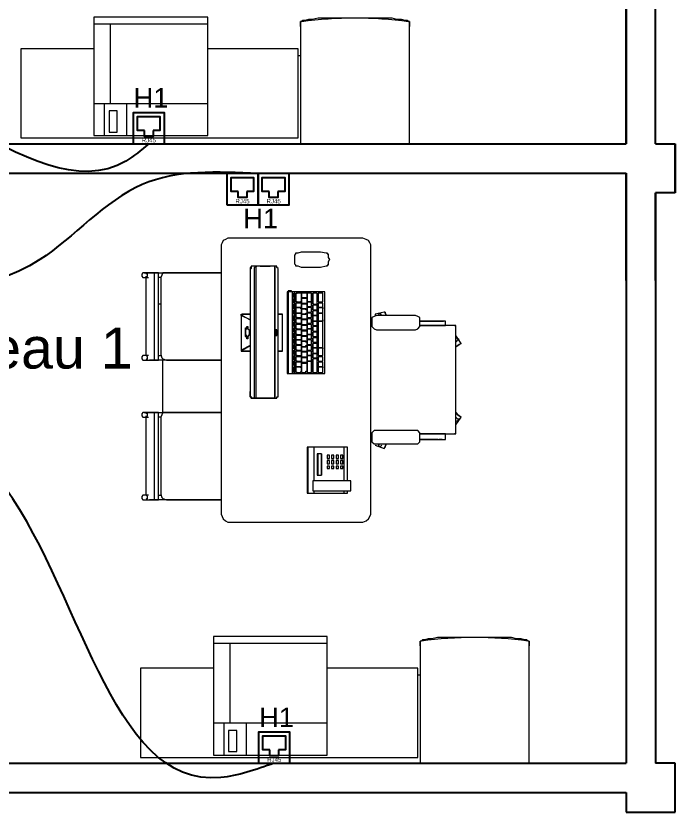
# Model space of a CAD drawing. Header units: metres. Extents: x 131 to 1703, y 190 to 2058.
# Drawn here: x 1483.282 to 1486.655, y 1983.255 to 1987.33 of the extents above; entities that cross this region are included whole.
import ezdxf

# ---------------------------------------------------------------- set-up
doc = ezdxf.new("R2010")
doc.units = ezdxf.units.M
for name, color, linetype in [('Cables RJ45', 7, 'Continuous'), ('Mobilier', 7, 'Continuous'), ('Murs', 7, 'Continuous'), ('Noms Locaux', 7, 'Continuous'), ('Prise RJ45', 7, 'Continuous')]:
    doc.layers.add(name, color=color, linetype=linetype)
doc.styles.get("Standard").update_dxf_attribs({"font": 'arial.ttf'})

# ---------------------------------------------------------------- blocks, each defined once
blk = doc.blocks.new('Table avec ordinateur et telephone')
at = {"layer": 'Mobilier', "lineweight": 9}
for points in [[(1460.1523, 1998.0287), (1460.1506, 1998.0287), (1460.149, 1998.027), (1460.149, 1998.0253), (1460.149, 1998.0237), (1460.149, 1998.022), (1460.1506, 1998.0203), (1460.1523, 1998.0203), (1460.154, 1998.0203), (1460.1556, 1998.022), (1460.1556, 1998.0237), (1460.1556, 1998.0253), (1460.1556, 1998.027), (1460.154, 1998.0287)], [(1460.2756, 1998.0287), (1460.274, 1998.0287), (1460.2723, 1998.027), (1460.2723, 1998.0253), (1460.2723, 1998.0237), (1460.2723, 1998.022), (1460.274, 1998.0203), (1460.2756, 1998.0203), (1460.2773, 1998.0203), (1460.279, 1998.022), (1460.279, 1998.0237), (1460.279, 1998.0253), (1460.279, 1998.027), (1460.2773, 1998.0287)], [(1460.3606, 1998.0287), (1460.359, 1998.0287), (1460.3573, 1998.027), (1460.3573, 1998.0253), (1460.3573, 1998.0237), (1460.3573, 1998.022), (1460.359, 1998.0203), (1460.3606, 1998.0203), (1460.3623, 1998.0203), (1460.364, 1998.022), (1460.364, 1998.0237), (1460.364, 1998.0253), (1460.364, 1998.027), (1460.3623, 1998.0287)], [(1460.484, 1998.0287), (1460.4823, 1998.0287), (1460.4806, 1998.027), (1460.4806, 1998.0253), (1460.4806, 1998.0237), (1460.4806, 1998.022), (1460.4823, 1998.0203), (1460.484, 1998.0203), (1460.4856, 1998.0203), (1460.4873, 1998.022), (1460.4873, 1998.0237), (1460.4873, 1998.0253), (1460.4873, 1998.027), (1460.4856, 1998.0287)], [(1460.2723, 1998.0103), (1460.1573, 1998.0103), (1460.1523, 1998.0103), (1460.1506, 1998.0103), (1460.149, 1998.0103), (1460.149, 1998.0037), (1460.1506, 1998.0037), (1460.1523, 1998.0037), (1460.1573, 1998.0037), (1460.2723, 1998.0037), (1460.2756, 1998.0037), (1460.279, 1998.0037), (1460.279, 1998.0103), (1460.2756, 1998.0103)], [(1460.4806, 1998.0103), (1460.3656, 1998.0103), (1460.3606, 1998.0103), (1460.359, 1998.0103), (1460.3573, 1998.0103), (1460.3573, 1998.0037), (1460.359, 1998.0037), (1460.3606, 1998.0037), (1460.3656, 1998.0037), (1460.4806, 1998.0037), (1460.484, 1998.0037), (1460.4873, 1998.0037), (1460.4873, 1998.0103), (1460.484, 1998.0103)], [(1460.524, 1997.9103), (1460.1306, 1997.9103), (1460.1273, 1997.9103), (1460.124, 1997.9087), (1460.1206, 1997.907), (1460.1173, 1997.9037), (1460.1156, 1997.9003), (1460.1156, 1997.8953), (1460.1156, 1997.702), (1460.1156, 1997.6987), (1460.1173, 1997.6937), (1460.1206, 1997.6904), (1460.124, 1997.6887), (1460.1273, 1997.687), (1460.1306, 1997.687), (1460.524, 1997.687), (1460.529, 1997.687), (1460.5323, 1997.6887), (1460.5356, 1997.6904), (1460.5373, 1997.6937), (1460.539, 1997.6987), (1460.539, 1997.702), (1460.539, 1997.8953), (1460.539, 1997.9003), (1460.5373, 1997.9037), (1460.5356, 1997.907), (1460.5323, 1997.9087), (1460.529, 1997.9103)], [(1460.4073, 1997.872), (1460.4073, 1997.8703), (1460.4056, 1997.8703), (1460.404, 1997.8703), (1460.4023, 1997.8687), (1460.399, 1997.8687), (1460.3973, 1997.8687), (1460.3956, 1997.8687), (1460.3923, 1997.8703), (1460.3906, 1997.8703), (1460.389, 1997.8703), (1460.389, 1997.872), (1460.3906, 1997.872), (1460.3923, 1997.8737), (1460.3956, 1997.8737), (1460.3973, 1997.8737), (1460.399, 1997.8737), (1460.4023, 1997.8737), (1460.404, 1997.8737), (1460.4056, 1997.8737), (1460.4056, 1997.872)], [(1460.424, 1997.8803), (1460.4256, 1997.8803), (1460.4256, 1997.8787), (1460.4256, 1997.877), (1460.4256, 1997.8753), (1460.4256, 1997.8737), (1460.4256, 1997.872), (1460.4256, 1997.867), (1460.4256, 1997.872), (1460.4256, 1997.8737), (1460.4256, 1997.8753), (1460.4256, 1997.877), (1460.4256, 1997.8787), (1460.424, 1997.8787), (1460.4173, 1997.867)], [(1460.3006, 1997.857), (1460.3006, 1997.8303), (1460.4973, 1997.8303), (1460.4973, 1997.857), (1460.4973, 1997.8587), (1460.4956, 1997.8587), (1460.494, 1997.8587), (1460.4923, 1997.8587), (1460.4906, 1997.8587), (1460.3056, 1997.8587), (1460.304, 1997.8587), (1460.3023, 1997.8587), (1460.3006, 1997.8587)], [(1460.3006, 1997.827), (1460.3023, 1997.827), (1460.3023, 1997.8253), (1460.304, 1997.8253), (1460.3056, 1997.8253), (1460.4906, 1997.8253), (1460.4923, 1997.8253), (1460.494, 1997.8253), (1460.4956, 1997.827), (1460.4973, 1997.827), (1460.4973, 1997.8303), (1460.3006, 1997.8303)], [(1460.394, 1997.8287), (1460.3956, 1997.8287), (1460.3973, 1997.8287), (1460.399, 1997.8287), (1460.4006, 1997.8287), (1460.4023, 1997.8287), (1460.4023, 1997.827), (1460.4006, 1997.827), (1460.399, 1997.827), (1460.3973, 1997.827), (1460.3956, 1997.827), (1460.394, 1997.827)], [(1460.3973, 1997.827), (1460.399, 1997.827), (1460.4006, 1997.827), (1460.4023, 1997.827), (1460.4023, 1997.8287), (1460.4006, 1997.8287), (1460.399, 1997.8287), (1460.3973, 1997.8287), (1460.3956, 1997.8287), (1460.394, 1997.8287), (1460.394, 1997.827), (1460.3956, 1997.827)], [(1460.399, 1997.8287), (1460.399, 1997.8303), (1460.4006, 1997.8303), (1460.4006, 1997.8287)], [(1460.4006, 1997.8303), (1460.399, 1997.8303), (1460.399, 1997.8287), (1460.4006, 1997.8287)], [(1460.399, 1997.827), (1460.399, 1997.8287)], [(1460.459, 1997.7554), (1460.459, 1997.807), (1460.459, 1997.8087), (1460.459, 1997.8104), (1460.459, 1997.812), (1460.3373, 1997.812), (1460.3373, 1997.8104), (1460.3373, 1997.8087), (1460.3373, 1997.807), (1460.3373, 1997.7554)], [(1460.339, 1997.8004), (1460.3406, 1997.8004), (1460.3456, 1997.8004), (1460.3473, 1997.8004), (1460.3473, 1997.802), (1460.3456, 1997.802), (1460.3406, 1997.802), (1460.339, 1997.802)], [(1460.339, 1997.792), (1460.3406, 1997.7904), (1460.3456, 1997.7904), (1460.3473, 1997.792), (1460.3473, 1997.797), (1460.3473, 1997.7987), (1460.3456, 1997.7987), (1460.3406, 1997.7987), (1460.339, 1997.7987), (1460.339, 1997.797)], [(1460.3473, 1997.792), (1460.3473, 1997.7904), (1460.354, 1997.7904), (1460.354, 1997.792), (1460.354, 1997.797), (1460.354, 1997.7987), (1460.3473, 1997.7987), (1460.3473, 1997.797)], [(1460.349, 1997.8004), (1460.3556, 1997.8004), (1460.3556, 1997.802), (1460.354, 1997.802), (1460.349, 1997.802)], [(1460.3556, 1997.792), (1460.3556, 1997.7904), (1460.3623, 1997.7904), (1460.3623, 1997.792), (1460.3623, 1997.797), (1460.3623, 1997.7987), (1460.3556, 1997.7987), (1460.3556, 1997.797)], [(1460.3573, 1997.8004), (1460.364, 1997.8004), (1460.364, 1997.802), (1460.3573, 1997.802)], [(1460.364, 1997.792), (1460.364, 1997.7904), (1460.3706, 1997.7904), (1460.3706, 1997.792), (1460.3706, 1997.797), (1460.3706, 1997.7987), (1460.364, 1997.7987), (1460.364, 1997.797)], [(1460.3656, 1997.8004), (1460.3723, 1997.8004), (1460.3723, 1997.802), (1460.3656, 1997.802)], [(1460.3723, 1997.792), (1460.3723, 1997.7904), (1460.379, 1997.7904), (1460.379, 1997.792), (1460.379, 1997.797), (1460.379, 1997.7987), (1460.3723, 1997.7987), (1460.3723, 1997.797)], [(1460.374, 1997.8004), (1460.3806, 1997.8004), (1460.3806, 1997.802), (1460.374, 1997.802)], [(1460.3806, 1997.792), (1460.3806, 1997.7904), (1460.3856, 1997.7904), (1460.3873, 1997.7904), (1460.3873, 1997.792), (1460.3873, 1997.797), (1460.3873, 1997.7987), (1460.3856, 1997.7987), (1460.3806, 1997.7987), (1460.3806, 1997.797)], [(1460.3823, 1997.8004), (1460.389, 1997.8004), (1460.389, 1997.802), (1460.3823, 1997.802)], [(1460.3873, 1997.792), (1460.3873, 1997.7904), (1460.389, 1997.7904), (1460.394, 1997.7904), (1460.394, 1997.792), (1460.394, 1997.797), (1460.394, 1997.7987), (1460.389, 1997.7987), (1460.3873, 1997.7987), (1460.3873, 1997.797)], [(1460.3906, 1997.8004), (1460.3973, 1997.8004), (1460.3973, 1997.802), (1460.3906, 1997.802)], [(1460.3956, 1997.792), (1460.3956, 1997.7904), (1460.4023, 1997.7904), (1460.4023, 1997.792), (1460.4023, 1997.797), (1460.4023, 1997.7987), (1460.3956, 1997.7987), (1460.3956, 1997.797)], [(1460.399, 1997.8004), (1460.4056, 1997.8004), (1460.4056, 1997.802), (1460.399, 1997.802)], [(1460.404, 1997.792), (1460.404, 1997.7904), (1460.4106, 1997.7904), (1460.4106, 1997.792), (1460.4106, 1997.797), (1460.4106, 1997.7987), (1460.404, 1997.7987), (1460.404, 1997.797)], [(1460.4073, 1997.8004), (1460.414, 1997.8004), (1460.414, 1997.802), (1460.4073, 1997.802)], [(1460.4123, 1997.792), (1460.4123, 1997.7904), (1460.419, 1997.7904), (1460.419, 1997.792), (1460.419, 1997.797), (1460.419, 1997.7987), (1460.4123, 1997.7987), (1460.4123, 1997.797)], [(1460.4156, 1997.8004), (1460.4173, 1997.8004), (1460.4223, 1997.8004), (1460.424, 1997.8004), (1460.424, 1997.802), (1460.4223, 1997.802), (1460.4173, 1997.802), (1460.4156, 1997.802)], [(1460.4206, 1997.792), (1460.4206, 1997.7904), (1460.4273, 1997.7904), (1460.4273, 1997.792), (1460.4273, 1997.797), (1460.4273, 1997.7987), (1460.4206, 1997.7987), (1460.4206, 1997.797)], [(1460.4256, 1997.8004), (1460.4323, 1997.8004), (1460.4323, 1997.802), (1460.4306, 1997.802), (1460.4256, 1997.802)], [(1460.4273, 1997.792), (1460.429, 1997.7904), (1460.434, 1997.7904), (1460.4356, 1997.792), (1460.4356, 1997.797), (1460.4356, 1997.7987), (1460.434, 1997.7987), (1460.429, 1997.7987), (1460.4273, 1997.7987), (1460.4273, 1997.797)], [(1460.434, 1997.8004), (1460.4406, 1997.8004), (1460.4406, 1997.802), (1460.434, 1997.802)], [(1460.4356, 1997.792), (1460.4356, 1997.7904), (1460.4423, 1997.7904), (1460.4423, 1997.792), (1460.4423, 1997.797), (1460.4423, 1997.7987), (1460.4356, 1997.7987), (1460.4356, 1997.797)], [(1460.4423, 1997.8004), (1460.449, 1997.8004), (1460.449, 1997.802), (1460.4423, 1997.802)], [(1460.444, 1997.792), (1460.444, 1997.7904), (1460.4573, 1997.7904), (1460.4573, 1997.792), (1460.4573, 1997.797), (1460.4573, 1997.7987), (1460.444, 1997.7987), (1460.444, 1997.797)], [(1460.4506, 1997.8004), (1460.4573, 1997.8004), (1460.4573, 1997.802), (1460.4506, 1997.802)], [(1460.5023, 1997.8004), (1460.504, 1997.8004), (1460.5056, 1997.8004), (1460.5073, 1997.8004), (1460.509, 1997.8004), (1460.5106, 1997.8004), (1460.5123, 1997.8004), (1460.514, 1997.8004), (1460.5156, 1997.7987), (1460.5173, 1997.7987), (1460.5173, 1997.797), (1460.5173, 1997.7954), (1460.519, 1997.7904), (1460.519, 1997.7854), (1460.519, 1997.7787), (1460.519, 1997.7704), (1460.519, 1997.762), (1460.5173, 1997.7537), (1460.5173, 1997.752), (1460.5156, 1997.752), (1460.5156, 1997.7504), (1460.514, 1997.7504), (1460.5106, 1997.7504), (1460.5073, 1997.7487), (1460.504, 1997.7504), (1460.5006, 1997.7504), (1460.499, 1997.7504), (1460.499, 1997.752), (1460.4973, 1997.752), (1460.4973, 1997.7537), (1460.4956, 1997.762), (1460.4956, 1997.7704), (1460.4956, 1997.7787), (1460.4956, 1997.7854), (1460.4956, 1997.7904), (1460.4973, 1997.7954), (1460.4973, 1997.797), (1460.4973, 1997.7987), (1460.499, 1997.7987), (1460.5006, 1997.8004)], [(1460.3523, 1997.7837), (1460.3523, 1997.7887), (1460.3523, 1997.7904), (1460.3406, 1997.7904), (1460.339, 1997.7904), (1460.339, 1997.7887), (1460.339, 1997.7837), (1460.3406, 1997.7837), (1460.3406, 1997.782), (1460.3523, 1997.782)], [(1460.3606, 1997.7837), (1460.3606, 1997.7887), (1460.3606, 1997.7904), (1460.354, 1997.7904), (1460.354, 1997.7887), (1460.354, 1997.7837), (1460.354, 1997.782), (1460.3606, 1997.782)], [(1460.369, 1997.7837), (1460.369, 1997.7887), (1460.369, 1997.7904), (1460.3623, 1997.7904), (1460.3623, 1997.7887), (1460.3623, 1997.7837), (1460.3623, 1997.782), (1460.369, 1997.782)], [(1460.3773, 1997.7837), (1460.3773, 1997.7887), (1460.3773, 1997.7904), (1460.3706, 1997.7904), (1460.3706, 1997.7887), (1460.3706, 1997.7837), (1460.3706, 1997.782), (1460.3773, 1997.782)], [(1460.3856, 1997.7837), (1460.3856, 1997.7887), (1460.3856, 1997.7904), (1460.384, 1997.7904), (1460.379, 1997.7904), (1460.3773, 1997.7904), (1460.3773, 1997.7887), (1460.3773, 1997.7837), (1460.379, 1997.7837), (1460.379, 1997.782), (1460.384, 1997.782), (1460.384, 1997.7837)], [(1460.3923, 1997.7837), (1460.3923, 1997.7887), (1460.3923, 1997.7904), (1460.3873, 1997.7904), (1460.3856, 1997.7904), (1460.3856, 1997.7887), (1460.3856, 1997.7837), (1460.3856, 1997.782), (1460.3923, 1997.782)], [(1460.4006, 1997.7837), (1460.4006, 1997.7887), (1460.4006, 1997.7904), (1460.394, 1997.7904), (1460.394, 1997.7887), (1460.394, 1997.7837), (1460.394, 1997.782), (1460.4006, 1997.782)], [(1460.409, 1997.7837), (1460.409, 1997.7887), (1460.409, 1997.7904), (1460.4023, 1997.7904), (1460.4023, 1997.7887), (1460.4023, 1997.7837), (1460.4023, 1997.782), (1460.409, 1997.782)], [(1460.4173, 1997.7837), (1460.4173, 1997.7887), (1460.4173, 1997.7904), (1460.4106, 1997.7904), (1460.4106, 1997.7887), (1460.4106, 1997.7837), (1460.4106, 1997.782), (1460.4173, 1997.782)], [(1460.4256, 1997.7837), (1460.4256, 1997.7887), (1460.4256, 1997.7904), (1460.419, 1997.7904), (1460.419, 1997.7887), (1460.419, 1997.7837), (1460.419, 1997.782), (1460.4256, 1997.782)], [(1460.434, 1997.7837), (1460.434, 1997.7887), (1460.434, 1997.7904), (1460.4323, 1997.7904), (1460.4273, 1997.7904), (1460.4256, 1997.7904), (1460.4256, 1997.7887), (1460.4256, 1997.7837), (1460.4273, 1997.7837), (1460.4273, 1997.782), (1460.4323, 1997.782), (1460.4323, 1997.7837)], [(1460.4406, 1997.7837), (1460.4406, 1997.7887), (1460.4406, 1997.7904), (1460.434, 1997.7904), (1460.434, 1997.7887), (1460.434, 1997.7837), (1460.434, 1997.782), (1460.4406, 1997.782)], [(1460.449, 1997.7837), (1460.449, 1997.7887), (1460.449, 1997.7904), (1460.4423, 1997.7904), (1460.4423, 1997.7887), (1460.4423, 1997.7837), (1460.4423, 1997.782), (1460.449, 1997.782)], [(1460.4573, 1997.7837), (1460.4573, 1997.7887), (1460.4573, 1997.7904), (1460.4506, 1997.7904), (1460.4506, 1997.7887), (1460.4506, 1997.7837), (1460.4506, 1997.782), (1460.4573, 1997.782)], [(1460.1773, 1997.722), (1460.2273, 1997.722), (1460.2273, 1997.782), (1460.159, 1997.782), (1460.159, 1997.722), (1460.1623, 1997.722), (1460.1623, 1997.717), (1460.1773, 1997.717)], [(1460.3556, 1997.7754), (1460.3556, 1997.782), (1460.3406, 1997.782), (1460.339, 1997.782), (1460.339, 1997.7754), (1460.3406, 1997.7754)], [(1460.359, 1997.767), (1460.359, 1997.7737), (1460.3406, 1997.7737), (1460.339, 1997.7737), (1460.339, 1997.767), (1460.3406, 1997.767)], [(1460.364, 1997.7754), (1460.364, 1997.782), (1460.3623, 1997.782), (1460.3573, 1997.782), (1460.3556, 1997.782), (1460.3556, 1997.7804), (1460.3556, 1997.7754), (1460.3573, 1997.7754), (1460.3623, 1997.7754)], [(1460.3673, 1997.767), (1460.3673, 1997.7737), (1460.3606, 1997.7737), (1460.3606, 1997.772), (1460.3606, 1997.767)], [(1460.3706, 1997.7754), (1460.3706, 1997.782), (1460.364, 1997.782), (1460.364, 1997.7804), (1460.364, 1997.7754)], [(1460.3756, 1997.767), (1460.3756, 1997.7737), (1460.374, 1997.7737), (1460.369, 1997.7737), (1460.3673, 1997.7737), (1460.3673, 1997.772), (1460.3673, 1997.767), (1460.369, 1997.767), (1460.374, 1997.767)], [(1460.379, 1997.7754), (1460.379, 1997.782), (1460.3723, 1997.782), (1460.3723, 1997.7804), (1460.3723, 1997.7754)], [(1460.3823, 1997.767), (1460.3823, 1997.7737), (1460.3773, 1997.7737), (1460.3756, 1997.7737), (1460.3756, 1997.772), (1460.3756, 1997.767)], [(1460.3873, 1997.7754), (1460.3873, 1997.782), (1460.3806, 1997.782), (1460.3806, 1997.7804), (1460.3806, 1997.7754)], [(1460.3906, 1997.767), (1460.3906, 1997.7737), (1460.384, 1997.7737), (1460.384, 1997.772), (1460.384, 1997.767)], [(1460.3956, 1997.7754), (1460.3956, 1997.782), (1460.389, 1997.782), (1460.389, 1997.7804), (1460.389, 1997.7754)], [(1460.399, 1997.767), (1460.399, 1997.7737), (1460.3923, 1997.7737), (1460.3923, 1997.772), (1460.3923, 1997.767)], [(1460.404, 1997.7754), (1460.404, 1997.782), (1460.4023, 1997.782), (1460.3973, 1997.782), (1460.3956, 1997.782), (1460.3956, 1997.7804), (1460.3956, 1997.7754), (1460.3973, 1997.7754), (1460.4023, 1997.7754)], [(1460.4073, 1997.767), (1460.4073, 1997.7737), (1460.4006, 1997.7737), (1460.4006, 1997.772), (1460.4006, 1997.767)], [(1460.4106, 1997.7754), (1460.4106, 1997.782), (1460.4056, 1997.782), (1460.404, 1997.782), (1460.404, 1997.7804), (1460.404, 1997.7754)], [(1460.4156, 1997.767), (1460.4156, 1997.7737), (1460.409, 1997.7737), (1460.409, 1997.772), (1460.409, 1997.767)], [(1460.419, 1997.7754), (1460.419, 1997.782), (1460.4123, 1997.782), (1460.4123, 1997.7804), (1460.4123, 1997.7754)], [(1460.424, 1997.767), (1460.424, 1997.7737), (1460.4223, 1997.7737), (1460.4173, 1997.7737), (1460.4156, 1997.7737), (1460.4156, 1997.772), (1460.4156, 1997.767), (1460.4173, 1997.767), (1460.4223, 1997.767)], [(1460.4273, 1997.7754), (1460.4273, 1997.782), (1460.4206, 1997.782), (1460.4206, 1997.7804), (1460.4206, 1997.7754)], [(1460.4306, 1997.767), (1460.4306, 1997.7737), (1460.424, 1997.7737), (1460.424, 1997.772), (1460.424, 1997.767)], [(1460.4356, 1997.7754), (1460.4356, 1997.782), (1460.429, 1997.782), (1460.429, 1997.7804), (1460.429, 1997.7754)], [(1460.439, 1997.767), (1460.439, 1997.7737), (1460.4323, 1997.7737), (1460.4323, 1997.772), (1460.4323, 1997.767)], [(1460.444, 1997.7754), (1460.444, 1997.782), (1460.4373, 1997.782), (1460.4373, 1997.7804), (1460.4373, 1997.7754)], [(1460.4573, 1997.767), (1460.4573, 1997.7737), (1460.4406, 1997.7737), (1460.4406, 1997.772), (1460.4406, 1997.767)], [(1460.4573, 1997.7754), (1460.4573, 1997.782), (1460.4456, 1997.782), (1460.444, 1997.782), (1460.444, 1997.7804), (1460.444, 1997.7754), (1460.4456, 1997.7754)], [(1460.2173, 1997.767), (1460.1856, 1997.767), (1460.1856, 1997.7604), (1460.2173, 1997.7604)], [(1460.339, 1997.7587), (1460.3406, 1997.7587), (1460.3456, 1997.7587), (1460.3473, 1997.7587), (1460.3473, 1997.7637), (1460.3473, 1997.7654), (1460.3456, 1997.7654), (1460.3406, 1997.7654), (1460.339, 1997.7654), (1460.339, 1997.7637)], [(1460.3473, 1997.7587), (1460.354, 1997.7587), (1460.354, 1997.7637), (1460.354, 1997.7654), (1460.3473, 1997.7654), (1460.3473, 1997.7637)], [(1460.3556, 1997.7587), (1460.3623, 1997.7587), (1460.3623, 1997.7637), (1460.3623, 1997.7654), (1460.3556, 1997.7654), (1460.3556, 1997.7637)], [(1460.364, 1997.7587), (1460.374, 1997.7587), (1460.3756, 1997.7587), (1460.3756, 1997.7637), (1460.3756, 1997.7654), (1460.374, 1997.7654), (1460.364, 1997.7654), (1460.364, 1997.7637)], [(1460.3756, 1997.7587), (1460.4156, 1997.7587), (1460.4156, 1997.7637), (1460.4156, 1997.7654), (1460.3756, 1997.7654), (1460.3756, 1997.7637)], [(1460.4156, 1997.7587), (1460.4173, 1997.7587), (1460.4273, 1997.7587), (1460.4273, 1997.7637), (1460.4273, 1997.7654), (1460.4173, 1997.7654), (1460.4156, 1997.7654), (1460.4156, 1997.7637)], [(1460.4273, 1997.7587), (1460.429, 1997.7587), (1460.434, 1997.7587), (1460.4356, 1997.7587), (1460.4356, 1997.7637), (1460.4356, 1997.7654), (1460.434, 1997.7654), (1460.429, 1997.7654), (1460.4273, 1997.7654), (1460.4273, 1997.7637)], [(1460.4356, 1997.7587), (1460.4423, 1997.7587), (1460.4423, 1997.7637), (1460.4423, 1997.7654), (1460.4356, 1997.7654), (1460.4356, 1997.7637)], [(1460.444, 1997.7587), (1460.4573, 1997.7587), (1460.4573, 1997.7637), (1460.4573, 1997.7654), (1460.444, 1997.7654), (1460.444, 1997.7637)], [(1460.199, 1997.752), (1460.1956, 1997.752), (1460.1956, 1997.7487), (1460.199, 1997.7487)], [(1460.2073, 1997.752), (1460.2023, 1997.752), (1460.2023, 1997.7487), (1460.2073, 1997.7487)], [(1460.2156, 1997.752), (1460.2106, 1997.752), (1460.2106, 1997.7487), (1460.2156, 1997.7487)], [(1460.199, 1997.7454), (1460.1956, 1997.7454), (1460.1956, 1997.742), (1460.199, 1997.742)], [(1460.199, 1997.7387), (1460.1956, 1997.7387), (1460.1956, 1997.7354), (1460.199, 1997.7354)], [(1460.2073, 1997.7454), (1460.2023, 1997.7454), (1460.2023, 1997.742), (1460.2073, 1997.742)], [(1460.2073, 1997.7387), (1460.2023, 1997.7387), (1460.2023, 1997.7354), (1460.2073, 1997.7354)], [(1460.2156, 1997.7454), (1460.2106, 1997.7454), (1460.2106, 1997.742), (1460.2156, 1997.742)], [(1460.2156, 1997.7387), (1460.2106, 1997.7387), (1460.2106, 1997.7354), (1460.2156, 1997.7354)], [(1460.199, 1997.732), (1460.1956, 1997.732), (1460.1956, 1997.7287), (1460.199, 1997.7287)], [(1460.2073, 1997.732), (1460.2023, 1997.732), (1460.2023, 1997.7287), (1460.2073, 1997.7287)], [(1460.2156, 1997.732), (1460.2106, 1997.732), (1460.2106, 1997.7287), (1460.2156, 1997.7287)], [(1460.2456, 1997.6137), (1460.249, 1997.6137), (1460.2523, 1997.617), (1460.2523, 1997.6204), (1460.2523, 1997.6787), (1460.2523, 1997.682), (1460.249, 1997.6854), (1460.2456, 1997.6854), (1460.239, 1997.6854), (1460.2356, 1997.6854), (1460.2323, 1997.682), (1460.2323, 1997.6787), (1460.2323, 1997.6204), (1460.2323, 1997.617), (1460.2356, 1997.6137), (1460.239, 1997.6137)], [(1460.4156, 1997.6137), (1460.4206, 1997.6137), (1460.4223, 1997.617), (1460.424, 1997.6204), (1460.424, 1997.6787), (1460.4223, 1997.682), (1460.4206, 1997.6854), (1460.4156, 1997.6854), (1460.4106, 1997.6854), (1460.4073, 1997.6854), (1460.404, 1997.682), (1460.4023, 1997.6787), (1460.4023, 1997.6204), (1460.404, 1997.617), (1460.4073, 1997.6137), (1460.4106, 1997.6137)], [(1460.279, 1997.5604), (1460.2756, 1997.557), (1460.274, 1997.5554), (1460.2723, 1997.552), (1460.274, 1997.5554), (1460.2756, 1997.557)], [(1460.3773, 1997.5604), (1460.379, 1997.557), (1460.3806, 1997.5554), (1460.3823, 1997.552), (1460.3806, 1997.5554), (1460.379, 1997.557)]]:
    blk.add_lwpolyline(points, close=True, dxfattribs=at)
for points in [[(1460.279, 1998.0253), (1460.279, 1998.0153), (1460.279, 1998.0137), (1460.279, 1998.0087), (1460.279, 1998.0003), (1460.279, 1997.9103), (1460.279, 1997.992), (1460.279, 1997.997), (1460.2756, 1997.9987), (1460.2723, 1998.0003), (1460.1573, 1998.0003), (1460.1523, 1997.9987), (1460.1506, 1997.997), (1460.149, 1997.992), (1460.149, 1997.9103), (1460.149, 1998.0003), (1460.149, 1998.007), (1460.149, 1998.0137), (1460.149, 1998.0153)], [(1460.149, 1998.0253), (1460.149, 1998.0153), (1460.149, 1998.017)], [(1460.1556, 1998.0187), (1460.1556, 1998.0253)], [(1460.2723, 1998.0253), (1460.2723, 1998.0187)], [(1460.4873, 1998.0253), (1460.4873, 1998.0153), (1460.4873, 1998.0137), (1460.4873, 1998.0087), (1460.4873, 1998.0003), (1460.4873, 1997.9103), (1460.4873, 1997.992), (1460.4873, 1997.997), (1460.484, 1997.9987), (1460.4806, 1998.0003), (1460.3656, 1998.0003), (1460.3606, 1997.9987), (1460.359, 1997.997), (1460.3573, 1997.992), (1460.3573, 1997.9103), (1460.3573, 1998.0003), (1460.3573, 1998.007), (1460.3573, 1998.0137), (1460.3573, 1998.0153)], [(1460.3573, 1998.0253), (1460.3573, 1998.0153), (1460.3573, 1998.017)], [(1460.364, 1998.0187), (1460.364, 1998.0253)], [(1460.4806, 1998.0253), (1460.4806, 1998.0187)], [(1460.1506, 1998.022), (1460.149, 1998.0203), (1460.149, 1998.0103)], [(1460.1556, 1998.022), (1460.1573, 1998.022), (1460.2723, 1998.022), (1460.274, 1998.022)], [(1460.279, 1998.0103), (1460.279, 1998.0203), (1460.279, 1998.022), (1460.2773, 1998.022)], [(1460.279, 1998.0153), (1460.279, 1998.0153)], [(1460.359, 1998.022), (1460.3573, 1998.0203), (1460.3573, 1998.0103)], [(1460.364, 1998.022), (1460.3656, 1998.022), (1460.4806, 1998.022), (1460.4823, 1998.022)], [(1460.4873, 1998.0103), (1460.4873, 1998.0203), (1460.4873, 1998.022), (1460.4856, 1998.022)], [(1460.4873, 1998.0153), (1460.4873, 1998.0153)], [(1460.1556, 1998.0037), (1460.1556, 1998.0003)], [(1460.2723, 1998.0003), (1460.2723, 1998.0037)], [(1460.364, 1998.0037), (1460.364, 1998.0003)], [(1460.4806, 1998.0003), (1460.4806, 1998.0037)], [(1460.4256, 1997.8803), (1460.3723, 1997.8803), (1460.3706, 1997.8803), (1460.3706, 1997.8787), (1460.3706, 1997.877), (1460.3706, 1997.8753), (1460.3706, 1997.8737), (1460.3706, 1997.872), (1460.3706, 1997.867), (1460.3706, 1997.872), (1460.3706, 1997.8737), (1460.3706, 1997.8753), (1460.3706, 1997.877), (1460.3706, 1997.8787), (1460.3723, 1997.8787), (1460.379, 1997.867), (1460.3723, 1997.8803)], [(1460.4073, 1997.872), (1460.4056, 1997.872), (1460.404, 1997.872), (1460.4023, 1997.8737), (1460.399, 1997.8737), (1460.3973, 1997.8737), (1460.3956, 1997.8737), (1460.3923, 1997.872), (1460.3906, 1997.872), (1460.389, 1997.872)], [(1460.3006, 1997.8353), (1460.3006, 1997.8653), (1460.3023, 1997.8653), (1460.304, 1997.867), (1460.3056, 1997.867), (1460.304, 1997.867), (1460.3023, 1997.8653), (1460.3006, 1997.8653), (1460.3006, 1997.8587), (1460.3006, 1997.8603), (1460.3023, 1997.8603), (1460.304, 1997.8603), (1460.3056, 1997.8603), (1460.4906, 1997.8603), (1460.4923, 1997.8603), (1460.494, 1997.8603), (1460.4956, 1997.8603), (1460.4973, 1997.8587), (1460.4973, 1997.857)], [(1460.4973, 1997.8353), (1460.4973, 1997.8653), (1460.4956, 1997.8653), (1460.494, 1997.8653), (1460.4923, 1997.867), (1460.4906, 1997.867), (1460.3056, 1997.867), (1460.304, 1997.867), (1460.3023, 1997.867), (1460.3006, 1997.8653)], [(1460.3006, 1997.8587), (1460.3006, 1997.8603), (1460.3023, 1997.8603), (1460.304, 1997.8603), (1460.3056, 1997.8603), (1460.4906, 1997.8603), (1460.4923, 1997.8603), (1460.494, 1997.8603), (1460.4956, 1997.8603), (1460.4973, 1997.8587)], [(1460.3006, 1997.8303), (1460.3006, 1997.832), (1460.3006, 1997.8587), (1460.3006, 1997.857)], [(1460.3023, 1997.867), (1460.309, 1997.867), (1460.3106, 1997.867)], [(1460.4973, 1997.8303), (1460.4973, 1997.832), (1460.4973, 1997.8587), (1460.4973, 1997.8653), (1460.4956, 1997.8653), (1460.494, 1997.8653), (1460.4923, 1997.867), (1460.4906, 1997.867), (1460.3056, 1997.867)], [(1460.4956, 1997.867), (1460.4873, 1997.867), (1460.309, 1997.867)], [(1460.4973, 1997.8653), (1460.4956, 1997.8653), (1460.4956, 1997.867), (1460.494, 1997.867), (1460.4923, 1997.867), (1460.4906, 1997.867)], [(1460.4973, 1997.852), (1460.4973, 1997.8387), (1460.4973, 1997.837)], [(1460.3706, 1997.8187), (1460.3706, 1997.8253), (1460.3706, 1997.8187), (1460.4256, 1997.8187), (1460.4256, 1997.8253), (1460.4256, 1997.8187)], [(1460.394, 1997.8303), (1460.394, 1997.8287), (1460.3956, 1997.8287), (1460.3973, 1997.8287), (1460.399, 1997.8287), (1460.4006, 1997.8287), (1460.399, 1997.8287), (1460.3973, 1997.8287), (1460.3956, 1997.8287), (1460.394, 1997.8287)], [(1460.4023, 1997.8287), (1460.4023, 1997.8303)], [(1460.459, 1997.8054), (1460.4606, 1997.8054), (1460.4606, 1997.807), (1460.4606, 1997.8087), (1460.4606, 1997.8104), (1460.3373, 1997.8104), (1460.3373, 1997.8087), (1460.3373, 1997.807), (1460.3373, 1997.8054)], [(1460.3706, 1997.8187), (1460.3706, 1997.8187)], [(1460.4256, 1997.8187), (1460.4256, 1997.8187)], [(1460.3373, 1997.8037), (1460.459, 1997.8037)], [(1460.339, 1997.802), (1460.3406, 1997.802), (1460.3456, 1997.802), (1460.3473, 1997.802)], [(1460.3406, 1997.8004), (1460.339, 1997.8004)], [(1460.339, 1997.797), (1460.339, 1997.7987), (1460.3406, 1997.7987), (1460.3456, 1997.7987), (1460.3473, 1997.7987)], [(1460.3456, 1997.802), (1460.3456, 1997.802)], [(1460.3473, 1997.8004), (1460.3456, 1997.8004)], [(1460.3456, 1997.7987), (1460.3456, 1997.7987)], [(1460.3473, 1997.802), (1460.3473, 1997.802)], [(1460.3473, 1997.797), (1460.3473, 1997.7987), (1460.354, 1997.7987)], [(1460.349, 1997.802), (1460.354, 1997.802), (1460.3556, 1997.802)], [(1460.349, 1997.8004), (1460.349, 1997.8004)], [(1460.354, 1997.802), (1460.354, 1997.802)], [(1460.354, 1997.7987), (1460.354, 1997.7987)], [(1460.3556, 1997.802), (1460.3556, 1997.802)], [(1460.3556, 1997.8004), (1460.3556, 1997.8004)], [(1460.3556, 1997.797), (1460.3556, 1997.7987), (1460.3623, 1997.7987)], [(1460.3573, 1997.802), (1460.364, 1997.802)], [(1460.3573, 1997.8004), (1460.3573, 1997.8004)], [(1460.3623, 1997.7987), (1460.3623, 1997.7987)], [(1460.364, 1997.802), (1460.364, 1997.802)], [(1460.364, 1997.8004), (1460.364, 1997.8004)], [(1460.364, 1997.797), (1460.364, 1997.7987), (1460.3706, 1997.7987)], [(1460.3656, 1997.802), (1460.3723, 1997.802)], [(1460.3656, 1997.8004), (1460.3656, 1997.8004)], [(1460.3706, 1997.7987), (1460.3706, 1997.7987)], [(1460.3723, 1997.802), (1460.3723, 1997.802)], [(1460.3723, 1997.8004), (1460.3723, 1997.8004)], [(1460.3723, 1997.797), (1460.3723, 1997.7987), (1460.379, 1997.7987)], [(1460.374, 1997.802), (1460.3806, 1997.802)], [(1460.374, 1997.8004), (1460.374, 1997.8004)], [(1460.379, 1997.7987), (1460.379, 1997.7987)], [(1460.3806, 1997.802), (1460.3806, 1997.802)], [(1460.3806, 1997.8004), (1460.3806, 1997.8004)], [(1460.3806, 1997.797), (1460.3806, 1997.7987), (1460.3856, 1997.7987), (1460.3873, 1997.7987)], [(1460.3823, 1997.802), (1460.389, 1997.802)], [(1460.3823, 1997.8004), (1460.3823, 1997.8004)], [(1460.3856, 1997.7987), (1460.3856, 1997.7987)], [(1460.3873, 1997.797), (1460.3873, 1997.7987), (1460.389, 1997.7987), (1460.394, 1997.7987)], [(1460.389, 1997.802), (1460.389, 1997.802)], [(1460.389, 1997.8004), (1460.389, 1997.8004)], [(1460.3906, 1997.802), (1460.3973, 1997.802)], [(1460.3906, 1997.8004), (1460.3906, 1997.8004)], [(1460.394, 1997.7987), (1460.394, 1997.7987)], [(1460.3956, 1997.797), (1460.3956, 1997.7987), (1460.4023, 1997.7987)], [(1460.3973, 1997.802), (1460.3973, 1997.802)], [(1460.3973, 1997.8004), (1460.3973, 1997.8004)], [(1460.399, 1997.802), (1460.4056, 1997.802)], [(1460.399, 1997.8004), (1460.399, 1997.8004)], [(1460.4023, 1997.7987), (1460.4023, 1997.7987)], [(1460.404, 1997.797), (1460.404, 1997.7987), (1460.4106, 1997.7987)], [(1460.4056, 1997.802), (1460.4056, 1997.802)], [(1460.4056, 1997.8004), (1460.4056, 1997.8004)], [(1460.4073, 1997.802), (1460.414, 1997.802)], [(1460.4073, 1997.8004), (1460.4073, 1997.8004)], [(1460.4106, 1997.7987), (1460.4106, 1997.7987)], [(1460.4123, 1997.797), (1460.4123, 1997.7987), (1460.419, 1997.7987)], [(1460.414, 1997.802), (1460.414, 1997.802)], [(1460.414, 1997.8004), (1460.414, 1997.8004)], [(1460.4156, 1997.802), (1460.4173, 1997.802), (1460.4223, 1997.802), (1460.424, 1997.802)], [(1460.4173, 1997.8004), (1460.4156, 1997.8004)], [(1460.419, 1997.7987), (1460.419, 1997.7987)], [(1460.4206, 1997.797), (1460.4206, 1997.7987), (1460.4273, 1997.7987)], [(1460.4223, 1997.802), (1460.4223, 1997.802)], [(1460.424, 1997.8004), (1460.4223, 1997.8004)], [(1460.424, 1997.802), (1460.424, 1997.802)], [(1460.4256, 1997.802), (1460.4306, 1997.802), (1460.4323, 1997.802)], [(1460.4256, 1997.8004), (1460.4256, 1997.8004)], [(1460.4273, 1997.797), (1460.4273, 1997.7987), (1460.429, 1997.7987), (1460.434, 1997.7987), (1460.4356, 1997.7987)], [(1460.4273, 1997.7987), (1460.4273, 1997.7987)], [(1460.4306, 1997.802), (1460.4306, 1997.802)], [(1460.4323, 1997.802), (1460.4323, 1997.802)], [(1460.4323, 1997.8004), (1460.4323, 1997.8004)], [(1460.434, 1997.802), (1460.4406, 1997.802)], [(1460.434, 1997.8004), (1460.434, 1997.8004)], [(1460.434, 1997.7987), (1460.434, 1997.7987)], [(1460.4356, 1997.797), (1460.4356, 1997.7987), (1460.4423, 1997.7987)], [(1460.4406, 1997.802), (1460.4406, 1997.802)], [(1460.4406, 1997.8004), (1460.4406, 1997.8004)], [(1460.4423, 1997.802), (1460.449, 1997.802)], [(1460.4423, 1997.8004), (1460.4423, 1997.8004)], [(1460.4423, 1997.7987), (1460.4423, 1997.7987)], [(1460.444, 1997.797), (1460.444, 1997.7987), (1460.4573, 1997.7987), (1460.4573, 1997.797)], [(1460.449, 1997.802), (1460.449, 1997.802)], [(1460.449, 1997.8004), (1460.449, 1997.8004)], [(1460.4506, 1997.802), (1460.4573, 1997.802)], [(1460.4506, 1997.8004), (1460.4506, 1997.8004)], [(1460.4573, 1997.802), (1460.4573, 1997.802)], [(1460.4573, 1997.8004), (1460.4573, 1997.8004)], [(1460.339, 1997.7904), (1460.3406, 1997.7904), (1460.3523, 1997.7904)], [(1460.3473, 1997.792), (1460.3456, 1997.792)], [(1460.354, 1997.792), (1460.354, 1997.792)], [(1460.354, 1997.7904), (1460.3606, 1997.7904)], [(1460.354, 1997.7904), (1460.354, 1997.7904)], [(1460.3623, 1997.792), (1460.3623, 1997.792)], [(1460.3623, 1997.7904), (1460.369, 1997.7904)], [(1460.3623, 1997.7904), (1460.3623, 1997.7904)], [(1460.3706, 1997.792), (1460.3706, 1997.792)], [(1460.3706, 1997.7904), (1460.3773, 1997.7904)], [(1460.3706, 1997.7904), (1460.3706, 1997.7904)], [(1460.379, 1997.792), (1460.379, 1997.792)], [(1460.379, 1997.7904), (1460.384, 1997.7904), (1460.3856, 1997.7904), (1460.3873, 1997.7904), (1460.3923, 1997.7904)], [(1460.379, 1997.7904), (1460.379, 1997.7904)], [(1460.3873, 1997.792), (1460.3873, 1997.792)], [(1460.3873, 1997.7904), (1460.3873, 1997.7904)], [(1460.394, 1997.792), (1460.394, 1997.792)], [(1460.394, 1997.7904), (1460.4006, 1997.7904)], [(1460.394, 1997.7904), (1460.394, 1997.7904)], [(1460.4023, 1997.792), (1460.4023, 1997.792)], [(1460.4023, 1997.7904), (1460.409, 1997.7904)], [(1460.4023, 1997.7904), (1460.4023, 1997.7904)], [(1460.4106, 1997.792), (1460.4106, 1997.792)], [(1460.4106, 1997.7904), (1460.4173, 1997.7904)], [(1460.4106, 1997.7904), (1460.4106, 1997.7904)], [(1460.419, 1997.792), (1460.419, 1997.792)], [(1460.419, 1997.7904), (1460.4256, 1997.7904), (1460.4273, 1997.7904), (1460.4323, 1997.7904), (1460.434, 1997.7904), (1460.4406, 1997.7904)], [(1460.419, 1997.7904), (1460.419, 1997.7904)], [(1460.4273, 1997.792), (1460.4273, 1997.792)], [(1460.4273, 1997.7904), (1460.4273, 1997.7904)], [(1460.4356, 1997.792), (1460.434, 1997.792)], [(1460.434, 1997.7904), (1460.434, 1997.7904)], [(1460.4423, 1997.792), (1460.4423, 1997.792)], [(1460.4423, 1997.7904), (1460.449, 1997.7904)], [(1460.4423, 1997.7904), (1460.4423, 1997.7904)], [(1460.444, 1997.7904), (1460.444, 1997.792)], [(1460.4506, 1997.7904), (1460.4573, 1997.7904), (1460.4573, 1997.792)], [(1460.4506, 1997.7904), (1460.4506, 1997.7904)], [(1460.159, 1997.7804), (1460.2273, 1997.7804)], [(1460.1773, 1997.722), (1460.1773, 1997.7737), (1460.1623, 1997.7737), (1460.1623, 1997.722)], [(1460.3406, 1997.7837), (1460.339, 1997.7837)], [(1460.339, 1997.782), (1460.3406, 1997.782), (1460.3556, 1997.782), (1460.3573, 1997.782), (1460.3623, 1997.782), (1460.364, 1997.782), (1460.3706, 1997.782)], [(1460.3406, 1997.7754), (1460.339, 1997.7754)], [(1460.339, 1997.7737), (1460.3406, 1997.7737), (1460.359, 1997.7737)], [(1460.354, 1997.7837), (1460.354, 1997.7837)], [(1460.3556, 1997.7754), (1460.3556, 1997.7754)], [(1460.3573, 1997.782), (1460.3573, 1997.782)], [(1460.3606, 1997.7737), (1460.3673, 1997.7737)], [(1460.3606, 1997.7737), (1460.3606, 1997.7737)], [(1460.3623, 1997.7837), (1460.3623, 1997.7837)], [(1460.364, 1997.782), (1460.364, 1997.782)], [(1460.364, 1997.7754), (1460.364, 1997.7754)], [(1460.369, 1997.7737), (1460.374, 1997.7737), (1460.3756, 1997.7737), (1460.3773, 1997.7737), (1460.3823, 1997.7737)], [(1460.369, 1997.7737), (1460.369, 1997.7737)], [(1460.3706, 1997.7837), (1460.3706, 1997.7837)], [(1460.3723, 1997.782), (1460.379, 1997.782)], [(1460.3723, 1997.782), (1460.3723, 1997.782)], [(1460.3723, 1997.7754), (1460.3723, 1997.7754)], [(1460.379, 1997.7837), (1460.3773, 1997.7837)], [(1460.3773, 1997.7737), (1460.3773, 1997.7737)], [(1460.3806, 1997.782), (1460.3873, 1997.782)], [(1460.3806, 1997.782), (1460.3806, 1997.782)], [(1460.3806, 1997.7754), (1460.3806, 1997.7754)], [(1460.384, 1997.7737), (1460.3906, 1997.7737)], [(1460.384, 1997.7737), (1460.384, 1997.7737)], [(1460.3856, 1997.7837), (1460.3856, 1997.7837)], [(1460.389, 1997.782), (1460.3956, 1997.782)], [(1460.389, 1997.782), (1460.389, 1997.782)], [(1460.389, 1997.7754), (1460.389, 1997.7754)], [(1460.3923, 1997.7737), (1460.399, 1997.7737)], [(1460.3923, 1997.7737), (1460.3923, 1997.7737)], [(1460.394, 1997.7837), (1460.394, 1997.7837)], [(1460.3973, 1997.7754), (1460.3956, 1997.7754)], [(1460.3973, 1997.782), (1460.4023, 1997.782), (1460.404, 1997.782), (1460.4056, 1997.782), (1460.4106, 1997.782)], [(1460.3973, 1997.782), (1460.3973, 1997.782)], [(1460.4006, 1997.7737), (1460.4073, 1997.7737)], [(1460.4006, 1997.7737), (1460.4006, 1997.7737)], [(1460.4023, 1997.7837), (1460.4023, 1997.7837)], [(1460.404, 1997.7754), (1460.404, 1997.7754)], [(1460.4056, 1997.782), (1460.4056, 1997.782)], [(1460.409, 1997.7737), (1460.4156, 1997.7737), (1460.4173, 1997.7737), (1460.4223, 1997.7737), (1460.424, 1997.7737), (1460.4306, 1997.7737)], [(1460.409, 1997.7737), (1460.409, 1997.7737)], [(1460.4106, 1997.7837), (1460.4106, 1997.7837)], [(1460.4123, 1997.782), (1460.419, 1997.782)], [(1460.4123, 1997.782), (1460.4123, 1997.782)], [(1460.4123, 1997.7754), (1460.4123, 1997.7754)], [(1460.4173, 1997.7737), (1460.4173, 1997.7737)], [(1460.419, 1997.7837), (1460.419, 1997.7837)], [(1460.4206, 1997.782), (1460.4273, 1997.782)], [(1460.4206, 1997.782), (1460.4206, 1997.782)], [(1460.4206, 1997.7754), (1460.4206, 1997.7754)], [(1460.424, 1997.7737), (1460.424, 1997.7737)], [(1460.4273, 1997.7837), (1460.4256, 1997.7837)], [(1460.429, 1997.782), (1460.4356, 1997.782)], [(1460.429, 1997.782), (1460.429, 1997.782)], [(1460.429, 1997.7754), (1460.429, 1997.7754)], [(1460.4323, 1997.7737), (1460.439, 1997.7737)], [(1460.4323, 1997.7737), (1460.4323, 1997.7737)], [(1460.434, 1997.7837), (1460.434, 1997.7837)], [(1460.4373, 1997.782), (1460.444, 1997.782), (1460.4456, 1997.782), (1460.4573, 1997.782)], [(1460.4373, 1997.782), (1460.4373, 1997.782)], [(1460.4373, 1997.7754), (1460.4373, 1997.7754)], [(1460.4406, 1997.772), (1460.4406, 1997.7737), (1460.4573, 1997.7737)], [(1460.4423, 1997.7837), (1460.4423, 1997.7837)], [(1460.444, 1997.7804), (1460.444, 1997.782)], [(1460.4456, 1997.7754), (1460.444, 1997.7754)], [(1460.4456, 1997.782), (1460.4456, 1997.782)], [(1460.4506, 1997.7837), (1460.4506, 1997.7837)], [(1460.1623, 1997.772), (1460.159, 1997.772)], [(1460.2273, 1997.772), (1460.1773, 1997.772)], [(1460.1856, 1997.7654), (1460.2173, 1997.7654)], [(1460.3406, 1997.767), (1460.339, 1997.767)], [(1460.339, 1997.7654), (1460.3406, 1997.7654), (1460.3456, 1997.7654), (1460.3473, 1997.7654), (1460.354, 1997.7654)], [(1460.3456, 1997.7654), (1460.3456, 1997.7654)], [(1460.354, 1997.7654), (1460.354, 1997.7654)], [(1460.3556, 1997.7654), (1460.3623, 1997.7654)], [(1460.3606, 1997.767), (1460.3606, 1997.767)], [(1460.3623, 1997.7654), (1460.3623, 1997.7654)], [(1460.364, 1997.7654), (1460.374, 1997.7654), (1460.3756, 1997.7654), (1460.4156, 1997.7654), (1460.4173, 1997.7654), (1460.4273, 1997.7654), (1460.4273, 1997.7637)], [(1460.369, 1997.767), (1460.3673, 1997.767)], [(1460.3756, 1997.767), (1460.3756, 1997.767)], [(1460.384, 1997.767), (1460.384, 1997.767)], [(1460.3923, 1997.767), (1460.3923, 1997.767)], [(1460.4006, 1997.767), (1460.4006, 1997.767)], [(1460.409, 1997.767), (1460.409, 1997.767)], [(1460.4173, 1997.767), (1460.4156, 1997.767)], [(1460.424, 1997.767), (1460.424, 1997.767)], [(1460.4273, 1997.7654), (1460.429, 1997.7654), (1460.434, 1997.7654), (1460.4356, 1997.7654), (1460.4423, 1997.7654)], [(1460.4273, 1997.7654), (1460.4273, 1997.7654)], [(1460.4273, 1997.7637), (1460.4273, 1997.7637)], [(1460.4323, 1997.767), (1460.4323, 1997.767)], [(1460.434, 1997.7654), (1460.434, 1997.7654)], [(1460.4406, 1997.767), (1460.4406, 1997.767)], [(1460.4423, 1997.7654), (1460.4423, 1997.7654)], [(1460.444, 1997.7654), (1460.4573, 1997.7654)], [(1460.2173, 1997.7604), (1460.1856, 1997.7604)], [(1460.3473, 1997.7587), (1460.3456, 1997.7587)], [(1460.354, 1997.7587), (1460.354, 1997.7587)], [(1460.3623, 1997.7587), (1460.3623, 1997.7587)], [(1460.364, 1997.7587), (1460.364, 1997.7587)], [(1460.3756, 1997.7587), (1460.374, 1997.7587)], [(1460.3756, 1997.7587), (1460.3756, 1997.7587)], [(1460.4173, 1997.7587), (1460.4156, 1997.7587)], [(1460.4156, 1997.7587), (1460.4156, 1997.7587)], [(1460.4273, 1997.7587), (1460.4273, 1997.7587)], [(1460.4356, 1997.7587), (1460.434, 1997.7587)], [(1460.4423, 1997.7587), (1460.4423, 1997.7587)], [(1460.444, 1997.7587), (1460.444, 1997.7587)], [(1460.4573, 1997.7587), (1460.4573, 1997.7587)], [(1460.1623, 1997.727), (1460.159, 1997.727)], [(1460.2273, 1997.727), (1460.1773, 1997.727)], [(1460.2306, 1997.6804), (1460.2256, 1997.667), (1460.2273, 1997.6654), (1460.229, 1997.6654), (1460.2323, 1997.6637), (1460.229, 1997.6654), (1460.2273, 1997.6654)], [(1460.2306, 1997.6804), (1460.2306, 1997.6804)], [(1460.239, 1997.6854), (1460.2473, 1997.6854), (1460.2473, 1997.687)], [(1460.409, 1997.687), (1460.409, 1997.6854), (1460.4156, 1997.6854)], [(1460.429, 1997.6654), (1460.4273, 1997.6654), (1460.424, 1997.6637), (1460.4273, 1997.6654), (1460.429, 1997.6654), (1460.429, 1997.667), (1460.4256, 1997.6804), (1460.424, 1997.6804)], [(1460.2323, 1997.6737), (1460.2306, 1997.6754), (1460.229, 1997.6754), (1460.229, 1997.672), (1460.2306, 1997.6704)], [(1460.424, 1997.6704), (1460.4256, 1997.672), (1460.4273, 1997.672), (1460.4256, 1997.6754), (1460.424, 1997.6737)], [(1460.239, 1997.5804), (1460.239, 1997.5837), (1460.239, 1997.5854), (1460.239, 1997.582), (1460.239, 1997.5804), (1460.239, 1997.582), (1460.239, 1997.5854), (1460.239, 1997.5804), (1460.239, 1997.577), (1460.239, 1997.5754), (1460.2473, 1997.5754), (1460.2473, 1997.577), (1460.2473, 1997.5804), (1460.2473, 1997.5854), (1460.2473, 1997.6137), (1460.2473, 1997.597), (1460.2473, 1997.5937), (1460.2473, 1997.5904), (1460.2473, 1997.5754), (1460.2473, 1997.572), (1460.2473, 1997.5687), (1460.2473, 1997.5637), (1460.2473, 1997.562), (1460.2473, 1997.5604), (1460.2473, 1997.562)], [(1460.239, 1997.597), (1460.239, 1997.5904), (1460.239, 1997.587), (1460.239, 1997.5904), (1460.239, 1997.597), (1460.239, 1997.6137), (1460.239, 1997.5854)], [(1460.409, 1997.562), (1460.409, 1997.5604), (1460.409, 1997.562), (1460.409, 1997.5637), (1460.409, 1997.5687), (1460.409, 1997.572), (1460.409, 1997.5754), (1460.409, 1997.5904), (1460.409, 1997.5937), (1460.409, 1997.597), (1460.409, 1997.6137), (1460.409, 1997.5854), (1460.409, 1997.5804), (1460.409, 1997.5754), (1460.4156, 1997.5754), (1460.4156, 1997.5804), (1460.4156, 1997.5854), (1460.4156, 1997.582), (1460.4156, 1997.5804)], [(1460.4156, 1997.5854), (1460.4156, 1997.6137), (1460.4156, 1997.597), (1460.4156, 1997.5904), (1460.4156, 1997.5854), (1460.4156, 1997.5837), (1460.4156, 1997.5787), (1460.4156, 1997.582), (1460.4156, 1997.5854), (1460.4156, 1997.5904), (1460.4156, 1997.597)], [(1460.2473, 1997.5604), (1460.409, 1997.5604)], [(1460.2606, 1997.5604), (1460.2723, 1997.552)], [(1460.2673, 1997.5604), (1460.2656, 1997.5587), (1460.269, 1997.5554), (1460.269, 1997.557), (1460.2706, 1997.5587), (1460.2723, 1997.5604)], [(1460.3823, 1997.552), (1460.394, 1997.5604)], [(1460.384, 1997.5604), (1460.3856, 1997.5587), (1460.3873, 1997.557), (1460.3873, 1997.5554), (1460.3906, 1997.5587), (1460.389, 1997.5604)]]:
    blk.add_lwpolyline(points, dxfattribs=at)
at = {"layer": 'Mobilier', "color": 252, "lineweight": 9, "true_color": 0x838383}
for points in [[(1460.4406, 1998.0003), (1460.4406, 1998.0037)], [(1460.279, 1997.997), (1460.3573, 1997.997)]]:
    blk.add_lwpolyline(points, dxfattribs=at)
blk = doc.blocks.new('imprimante + chaise - 2')
at = {"layer": 'Mobilier', "lineweight": 9}
for points in [[(1455.5672, 1987.8968), (1455.5672, 1988.0518), (1455.3938, 1988.0518), (1455.3938, 1988.0502), (1455.3922, 1988.0485), (1455.3922, 1988.0452), (1455.3905, 1988.0402), (1455.3905, 1988.0335), (1455.3888, 1988.0268), (1455.3888, 1988.0185), (1455.3888, 1988.0102), (1455.3888, 1988.0002), (1455.3888, 1987.9902), (1455.3888, 1987.9802), (1455.3888, 1987.9685), (1455.3888, 1987.9585), (1455.3888, 1987.9485), (1455.3888, 1987.9385), (1455.3888, 1987.9302), (1455.3888, 1987.9218), (1455.3905, 1987.9135), (1455.3905, 1987.9085), (1455.3922, 1987.9035), (1455.3922, 1987.9002), (1455.3938, 1987.8985), (1455.3938, 1987.8968)], [(1455.5555, 1987.6035), (1455.5555, 1987.7652), (1455.3872, 1987.7652), (1455.3872, 1987.6035)], [(1455.5505, 1987.6252), (1455.5505, 1987.6368), (1455.5205, 1987.6368), (1455.5205, 1987.6252)]]:
    blk.add_lwpolyline(points, close=True, dxfattribs=at)
for points in [[(1455.3938, 1988.0518), (1455.4005, 1988.0518)], [(1455.4005, 1987.8968), (1455.3938, 1987.8968)], [(1455.4322, 1987.6035), (1455.4322, 1987.5002), (1455.5588, 1987.5002), (1455.5588, 1987.8935), (1455.4322, 1987.8935), (1455.4322, 1987.7652)], [(1455.3972, 1987.7652), (1455.3972, 1987.6035)], [(1455.5105, 1987.7652), (1455.5105, 1987.6035)], [(1455.5105, 1987.6502), (1455.5555, 1987.6502)], [(1455.3972, 1987.6268), (1455.5105, 1987.6268)], [(1455.5105, 1987.6185), (1455.5555, 1987.6185)]]:
    blk.add_lwpolyline(points, dxfattribs=at)
at = {"layer": 'Mobilier', "color": 8, "lineweight": 9, "true_color": 0x787878}
blk.add_lwpolyline([(1455.4422, 1987.8968), (1455.4422, 1987.8935)], dxfattribs=at)
at = {"layer": 'Mobilier', "lineweight": 9}
blk.add_arc((1455.963, 1987.9743), 0.5742, 172.4109, 187.5891, dxfattribs=at)
blk = doc.blocks.new('PORT RJ45')
at = {"layer": 'Prise RJ45', "color": 30}
blk.add_line((130665.1, 190438.98), (130665.1, 190438.98), dxfattribs=at)
blk.add_lwpolyline([(130665.1, 190435.27), (130670.1, 190435.27), (130670.1, 190440.27), (130665.1, 190440.27)], close=True, dxfattribs=at)
for points in [[(130666.89, 190437.4), (130665.79, 190437.4), (130665.79, 190439.66), (130669.39, 190439.66), (130669.39, 190437.4), (130668.3, 190437.4)], [(130668.3, 190437.4), (130668.3, 190436.44), (130666.89, 190436.44), (130666.89, 190437.4)]]:
    blk.add_lwpolyline(points, dxfattribs=at)
blk.add_text('RJ45', height=0.7, dxfattribs=at).set_placement((130666.47, 190435.5))

msp = doc.modelspace()

# ---------------------------------------------------------------- linework, layer by layer
at = {"layer": 'Cables RJ45', "color": 30}
for points in [[(1483.9616, 1986.6754), (1483.8451, 1986.5875), (1482.1284, 1986.9602), (1481.8941, 1986.8027), (1481.3467, 1987.1793)], [(1484.5207, 1986.5227), (1483.9288, 1986.4672), (1483.4037, 1986.0826), (1481.3589, 1986.5224)], [(1484.6035, 1983.5054), (1484.3308, 1983.432), (1483.1904, 1984.9649), (1481.382, 1985.5439)]]:
    msp.add_spline(points, degree=3, dxfattribs=at)
at = {"layer": 'Murs'}
for p, q in [((1486.405, 1986.6754), (1486.405, 1989.6754)), ((1486.555, 1986.6754), (1486.555, 1989.5754)), ((1486.405, 1988.1755), (1486.405, 1986.6754)), ((1482.405, 1986.6754), (1486.405, 1986.6754)), ((1486.555, 1986.6754), (1486.655, 1986.6754)), ((1486.655, 1986.4254), (1486.655, 1986.6754)), ((1486.655, 1986.6754), (1486.655, 1986.4254)), ((1482.405, 1986.5254), (1486.405, 1986.5254)), ((1486.405, 1986.5254), (1486.405, 1983.5054)), ((1486.405, 1985.9753), (1486.405, 1986.5254)), ((1486.405, 1986.5254), (1486.405, 1985.9753)), ((1486.555, 1986.4254), (1486.555, 1983.5054)), ((1486.655, 1986.4254), (1486.555, 1986.4254)), ((1486.555, 1985.9753), (1486.555, 1986.4254)), ((1482.405, 1983.5054), (1486.405, 1983.5054)), ((1486.655, 1983.5054), (1486.555, 1983.5054)), ((1486.655, 1983.2554), (1486.655, 1983.5054)), ((1482.505, 1983.3554), (1486.405, 1983.3554)), ((1486.405, 1983.3554), (1486.405, 1983.2554)), ((1486.405, 1983.2554), (1486.655, 1983.2554)), ((1486.405, 1983.2554), (1486.655, 1983.2554))]:
    msp.add_line(p, q, dxfattribs=at)

# ---------------------------------------------------------------- block references
for name, p, xscale, yscale, zscale, rotation in [('imprimante + chaise - 2', (-5684.2072, 7235.882), 3.606296365045739, 3.606296365045739, 3.606296365045739, 270), ('Table avec ordinateur et telephone', (8338.1612, -3024.1856), 3.430498969081514, 3.430498969081514, 3.430498969081514, 89.99999999996597), ('imprimante + chaise - 2', (-5683.5951, 7232.712), 3.606296365045739, 3.606296365045739, 3.606296365045739, 270)]:
    msp.add_blockref(name, p, dxfattribs=dict(xscale=xscale, yscale=yscale, zscale=zscale, rotation=rotation))
at = {"xscale": 0.03188002179658256, "yscale": 0.03188002179658256, "zscale": 0.03188002179658256}
for p in [(-2681.7242, -4084.4051), (-2681.2448, -4084.7172), (-2681.0854, -4084.7172), (-2681.0823, -4087.5751)]:
    msp.add_blockref('PORT RJ45', p, dxfattribs=at)

# ---------------------------------------------------------------- texts
at = {"layer": 'Noms Locaux'}
msp.add_text('Bureau 1', height=0.21, dxfattribs=at).set_placement((1482.6887, 1985.5254))
at = {"layer": 'Prise RJ45', "color": 30}
for p in [(1483.884, 1986.861), (1484.4452, 1986.2432), (1484.5265, 1983.6901)]:
    msp.add_text('H1', height=0.1, dxfattribs=at).set_placement(p)

doc.saveas('drawing.dxf')
